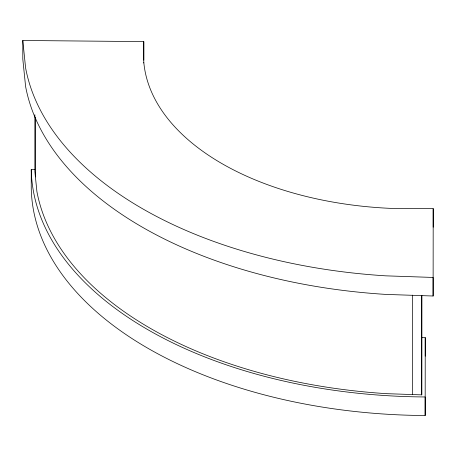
<?xml version="1.0" encoding="UTF-8"?>
<svg xmlns="http://www.w3.org/2000/svg" width="456" height="456" viewBox="0 0 456 456"><rect width="100%" height="100%" fill="white"/><g stroke="black" fill="none" stroke-linecap="round" stroke-linejoin="round"><path stroke-width="0.68" d="M34.867 114.724L34.867 171.541L36.907 191.543A394.639 227.846 0 0 0 387.047 393.693L421.754 394.873L421.823 295.539M34.804 169.569L31.247 169.535L31.247 188.1A398.054 229.813 0 0 0 425.163 415.524L425.237 337.611A275.698 159.172 0 0 1 421.726 337.697M143.782 62.968L143.777 41.61L22.8 40.476L22.8 59.041L25.593 86.423A406.022 234.412 0 0 0 385.827 294.405L433.114 296.012L433.2 208.631L396.851 208.603A267.729 154.573 0 0 1 143.822 62.523M22.8 40.476L25.593 67.858A406.022 234.412 0 0 0 385.827 275.84L433.114 277.447L433.114 296.012M433.2 208.631L433.2 227.196M425.237 337.611L425.237 356.176M425.163 415.524L425.163 396.959A398.054 229.813 0 0 1 31.247 169.535M421.754 295.442L421.754 394.873M412.458 295.123L412.458 394.554M143.777 41.61L143.777 60.175M35.42 117.255L35.42 176.911"/></g></svg>
